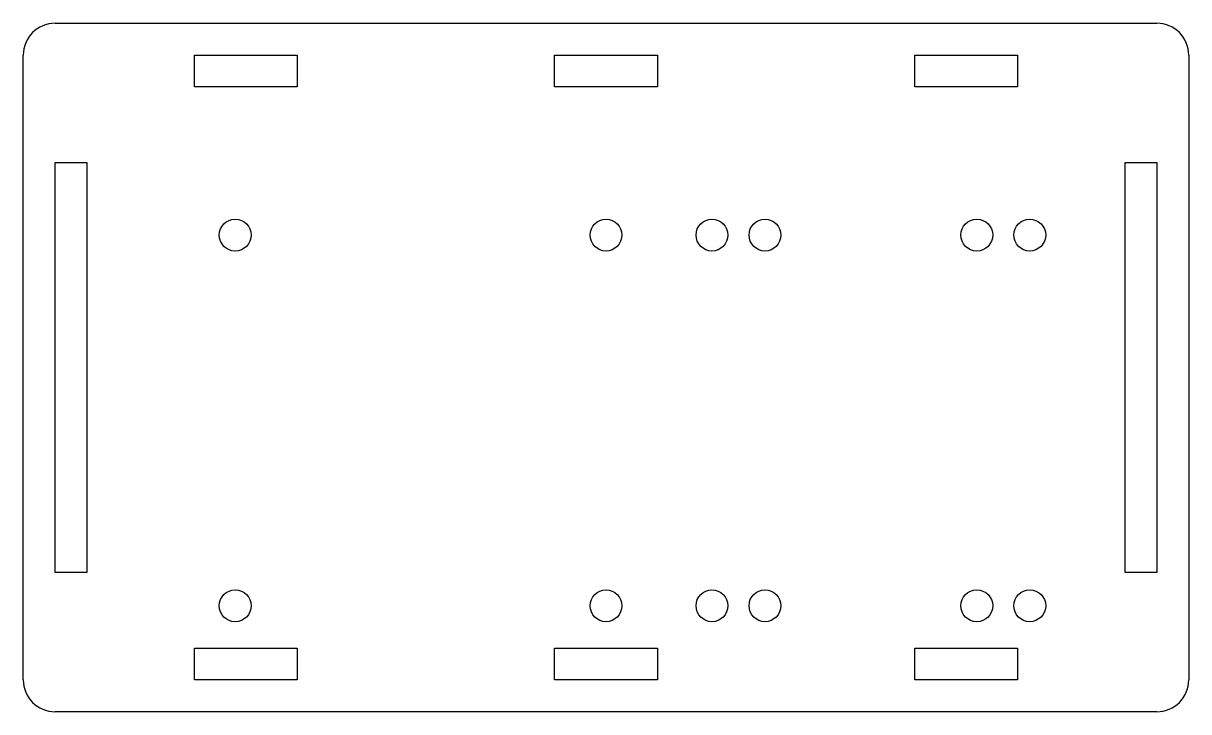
# Model space of a CAD drawing. Extents: x 0 to 110, y 0 to 65.
import ezdxf

# ---------------------------------------------------------------- set-up
doc = ezdxf.new("R2010")
doc.units = 0
doc.layers.get('0').update_dxf_attribs({"linetype": 'continuous'})

# ---------------------------------------------------------------- blocks, each defined once
blk = doc.blocks.new('PAD')
at = {"color": 0}
for p, q in [((3, 65), (107, 65)), ((0, 3), (0, 62)), ((16.15, 62), (25.85, 62)), ((16.15, 59), (16.15, 62)), ((25.85, 62), (25.85, 59)), ((50.15, 62), (59.85, 62)), ((50.15, 59), (50.15, 62)), ((59.85, 62), (59.85, 59)), ((84.15, 62), (93.85, 62)), ((84.15, 59), (84.15, 62)), ((93.85, 62), (93.85, 59)), ((110, 62), (110, 3)), ((25.85, 59), (16.15, 59)), ((59.85, 59), (50.15, 59)), ((93.85, 59), (84.15, 59)), ((3, 51.85), (6, 51.85)), ((3, 13.15), (3, 51.85)), ((6, 51.85), (6, 13.15)), ((104, 51.85), (107, 51.85)), ((104, 13.15), (104, 51.85)), ((107, 51.85), (107, 13.15)), ((6, 13.15), (3, 13.15)), ((107, 13.15), (104, 13.15)), ((16.15, 6), (25.85, 6)), ((16.15, 3), (16.15, 6)), ((25.85, 6), (25.85, 3)), ((50.15, 6), (59.85, 6)), ((50.15, 3), (50.15, 6)), ((59.85, 6), (59.85, 3)), ((84.15, 6), (93.85, 6)), ((84.15, 3), (84.15, 6)), ((93.85, 6), (93.85, 3)), ((25.85, 3), (16.15, 3)), ((59.85, 3), (50.15, 3)), ((93.85, 3), (84.15, 3)), ((107, 0), (3, 0))]:
    blk.add_line(p, q, dxfattribs=at)
for centre in [(20, 45), (55, 45), (65, 45), (70, 45), (90, 45), (95, 45), (20, 10), (55, 10), (65, 10), (70, 10), (90, 10), (95, 10)]:
    blk.add_circle(centre, 1.5, dxfattribs=at)
for centre, start, end in [((3, 62), 90, -180), ((107, 62), 0, 90), ((3, 3), -180, -90), ((107, 3), -90, 0)]:
    blk.add_arc(centre, 3, start, end, dxfattribs=at)

msp = doc.modelspace()

# ---------------------------------------------------------------- block references
at = {"color": 0}
msp.add_blockref('PAD', (0, 0), dxfattribs=at)

doc.saveas('drawing.dxf')
